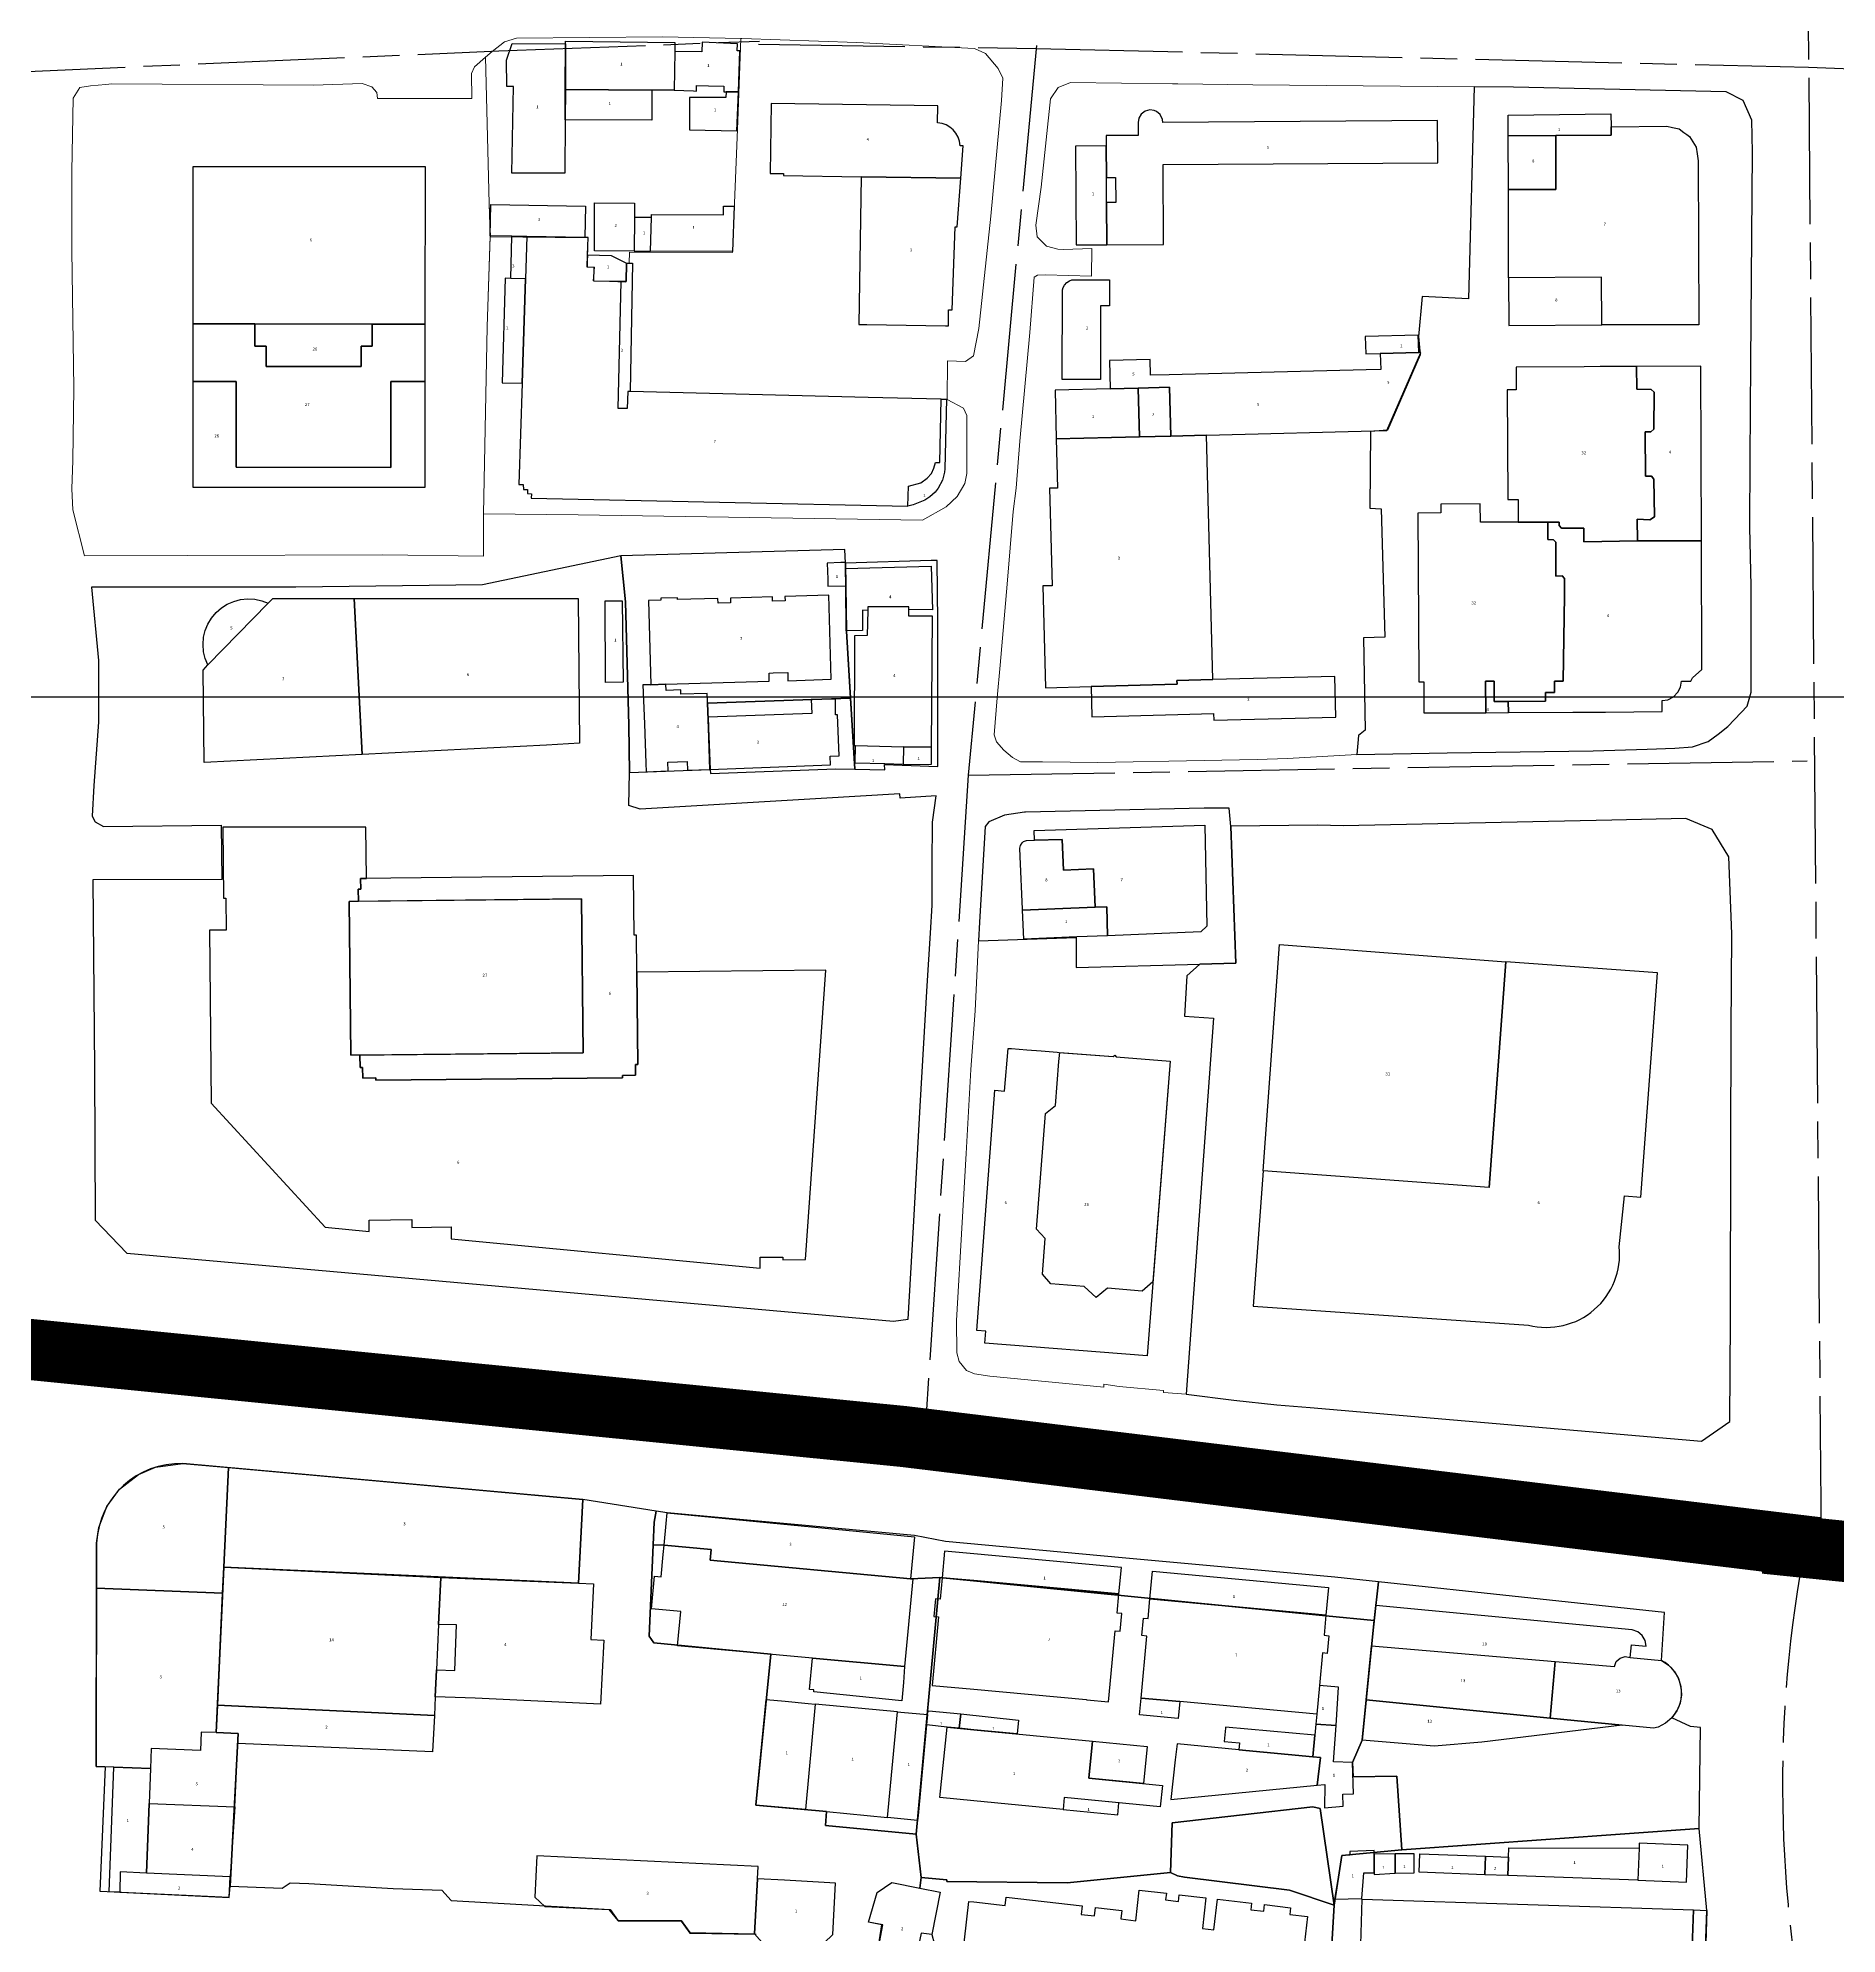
# Model space of a CAD drawing. Header units: millimetres. Extents: x 125232 to 134072, y 142885 to 152835.
# Drawn here: x 129596.7 to 129891.4, y 147568.7 to 147879.3 of the extents above; entities that cross this region are included whole.
import ezdxf
from ezdxf.enums import TextEntityAlignment as Align

# ---------------------------------------------------------------- set-up
doc = ezdxf.new("R2010")
doc.units = ezdxf.units.MM
doc.linetypes.add('ACAD_ISO08W100', pattern=[36, 24, -3, 6, -3])
doc.linetypes.add('CENTER', pattern=[50.8, 31.75, -6.35, 6.35, -6.35])
for name, color, linetype in [('buildings', 7, 'Continuous'), ('commerce', 10, 'Continuous'), ('commerce & office', 242, 'Continuous'), ('commerce and residence', 32, 'Continuous'), ('hospital', 231, 'Continuous'), ('layers', 7, 'Continuous'), ('research & university', 30, 'Continuous'), ('reserve', 253, 'Continuous'), ('residence', 2, 'Continuous'), ('residence-bad', 41, 'Continuous'), ('老城北中心线', 7, 'ACAD_ISO08W100')]:
    doc.layers.add(name, color=color, linetype=linetype)
for name, color, linetype, lineweight in [('government', 221, 'Continuous', 0), ('municipal utilities', 151, 'Continuous', 0), ('religion', 11, 'Continuous', 0), ('school', 31, 'Continuous', 0), ('super block', 6, 'CENTER', 0)]:
    doc.layers.add(name, color=color, linetype=linetype, lineweight=lineweight)
doc.styles.add('层数', font='', dxfattribs={"height": 2})
doc.styles.get('层数').set_extended_font_data('FangSong_GB2312')

msp = doc.modelspace()

# ---------------------------------------------------------------- linework, layer by layer
msp.add_lwpolyline([(130151.88, 147771.28), (129501.88, 147771.28), (129501.88, 146971.28), (130151.88, 146971.28)], close=True)
at = {"layer": 'buildings', "linetype": 'Continuous', "flags": 128}
for points in [[(129673.46, 147875.64), (129674.39, 147878.4), (129683.12, 147878.34), (129683.08, 147870.82), (129683.05, 147865.9), (129683, 147857.16), (129675.52, 147857.13), (129674.32, 147857.12), (129674.58, 147871.32), (129673.48, 147871.32)], [(129683.13, 147878.76), (129701.02, 147878.53), (129701, 147877.08), (129700.92, 147870.73), (129697.27, 147870.75), (129683.07, 147870.82), (129683.12, 147878.34)], [(129700.92, 147870.73), (129704.07, 147870.6), (129704.57, 147870.58), (129704.59, 147871.52), (129706.55, 147871.46), (129709.05, 147871.4), (129709.02, 147870.48), (129709.4, 147870.48), (129711.43, 147870.47), (129711.68, 147877.16), (129711.25, 147877.17), (129711.3, 147878.34), (129705.5, 147878.58), (129705.44, 147877.02), (129701, 147877.08)], [(129683.07, 147870.82), (129697.27, 147870.75), (129697.24, 147865.83), (129683.05, 147865.9)], [(129711.43, 147870.47), (129709.4, 147870.48), (129709.36, 147869.53), (129706.46, 147869.54), (129704.03, 147869.55), (129703.43, 147869.55), (129703.4, 147864.23), (129711.19, 147864.1)], [(129771.79, 147845.41), (129781.09, 147845.47), (129781.01, 147858.56), (129825.98, 147858.85), (129825.94, 147865.74), (129780.96, 147865.46), (129780.92, 147865.91), (129780.53, 147866.73), (129779.9, 147867.26), (129779.55, 147867.41), (129778.84, 147867.51), (129778.05, 147867.31), (129777.38, 147866.8), (129777, 147866.13), (129776.89, 147865.44), (129776.89, 147863.32), (129776.75, 147863.32), (129772.65, 147863.3), (129771.68, 147863.29), (129771.69, 147861.64), (129771.69, 147861.59), (129771.72, 147856.41), (129773.22, 147856.42), (129773.25, 147852.32), (129771.75, 147852.31), (129771.79, 147845.41)], [(129837.53, 147863.23), (129837.52, 147866.65), (129854.36, 147866.86), (129854.38, 147864.73), (129854.4, 147863.38), (129845.34, 147863.3)], [(129837.56, 147854.47), (129837.53, 147863.23), (129844.65, 147863.3), (129845.34, 147863.3), (129845.36, 147854.49), (129837.56, 147854.47)], [(129854.4, 147863.38), (129854.38, 147864.73), (129863.53, 147864.82), (129864.45, 147864.62), (129865.54, 147864.38), (129866.33, 147863.81), (129866.8, 147863.46), (129867.24, 147863.14), (129868.33, 147861.39), (129868.48, 147860.33), (129868.64, 147859.18), (129868.76, 147832.28), (129852.85, 147832.28), (129852.79, 147840.1), (129837.6, 147839.98), (129837.56, 147854.47), (129845.36, 147854.49), (129845.34, 147863.3)], [(129771.69, 147861.59), (129766.65, 147861.56), (129766.76, 147845.38), (129771.79, 147845.41), (129771.75, 147852.31), (129771.72, 147856.41)], [(129660.15, 147858.19), (129651.55, 147858.19), (129622.04, 147858.2), (129622.04, 147832.43), (129632.24, 147832.43), (129651.44, 147832.42), (129660.14, 147832.42)], [(129746.93, 147848.36), (129747.26, 147848.35), (129747.84, 147856.33), (129731.52, 147856.56), (129731.18, 147832.35), (129732.47, 147832.32), (129732.48, 147832.37), (129745.33, 147832.15), (129745.83, 147832.14), (129745.87, 147834.73), (129746.43, 147834.73)], [(129670.77, 147846.88), (129670.87, 147852.03), (129686.36, 147851.73), (129686.26, 147846.59), (129676.77, 147846.77), (129674.34, 147846.81)], [(129687.88, 147852.27), (129694.42, 147852.24), (129694.41, 147849.88), (129694.38, 147844.38), (129687.84, 147844.42)], [(129697.2, 147850.38), (129709.01, 147850.3), (129709.01, 147851.75), (129710.73, 147851.76), (129710.45, 147844.29), (129697.05, 147844.37), (129697.18, 147849.87)], [(129694.38, 147844.38), (129697.05, 147844.37), (129697.18, 147849.87), (129694.41, 147849.88)], [(129674.34, 147846.81), (129676.77, 147846.77), (129676.55, 147839.82), (129674.17, 147839.89)], [(129739.2, 147802.56), (129739.27, 147805.84), (129741.29, 147806.41), (129742.33, 147807.18), (129743.05, 147807.92), (129743.42, 147808.81), (129743.69, 147809.74), (129744.42, 147809.72), (129744.67, 147820.11), (129732.68, 147820.41), (129693.68, 147821.37), (129693.34, 147821.38), (129693.23, 147818.58), (129691.73, 147818.56), (129692.21, 147839.4), (129687.72, 147839.45), (129687.78, 147841.69), (129686.68, 147841.72), (129686.73, 147843.74), (129686.8, 147846.58), (129686.26, 147846.59), (129676.77, 147846.77), (129676.55, 147839.82), (129676, 147822.72), (129675.46, 147806.13), (129676.18, 147806.11), (129676.22, 147805.33), (129676.88, 147805.32), (129676.87, 147804.67), (129677.52, 147804.59), (129677.5, 147803.88)], [(129686.74, 147843.74), (129690.57, 147843.65), (129693.09, 147842.41), (129693.04, 147839.39), (129692.21, 147839.4), (129687.72, 147839.45), (129687.78, 147841.69), (129686.68, 147841.72)], [(129693.09, 147842.41), (129694.07, 147842.39), (129693.68, 147821.37), (129693.34, 147821.38), (129693.23, 147818.58), (129691.73, 147818.56), (129692.21, 147839.4), (129693.04, 147839.39)], [(129676.55, 147839.82), (129674.17, 147839.89), (129673.21, 147839.92), (129672.72, 147822.8), (129676, 147822.72)], [(129764.48, 147823.36), (129764.51, 147838.05), (129764.64, 147838.41), (129764.86, 147838.79), (129765.21, 147839.23), (129765.64, 147839.52), (129766.05, 147839.69), (129772.21, 147839.67), (129772.2, 147835.41), (129770.76, 147835.41), (129770.73, 147823.34)], [(129837.66, 147832.16), (129852.85, 147832.28), (129852.79, 147840.1), (129837.6, 147839.98), (129837.66, 147832.16)], [(129654.48, 147822.99), (129658.98, 147822.99), (129660.14, 147822.99), (129660.14, 147832.42), (129651.44, 147832.42), (129651.44, 147828.79), (129649.62, 147828.79), (129649.62, 147825.47), (129634.05, 147825.47), (129634.05, 147828.8), (129632.24, 147828.8), (129632.24, 147832.43), (129622.04, 147832.43), (129622.03, 147829.38), (129622.03, 147823), (129629.18, 147823), (129629.18, 147808.95), (129654.48, 147808.94)], [(129651.44, 147832.42), (129632.24, 147832.43), (129632.24, 147828.8), (129634.05, 147828.8), (129634.05, 147825.47), (129649.62, 147825.47), (129649.62, 147828.79), (129651.44, 147828.79)], [(129822.79, 147830.59), (129814.12, 147830.37), (129814.19, 147827.54), (129816.58, 147827.6), (129822.87, 147827.76)], [(129823.22, 147827.77), (129822.87, 147827.76), (129816.58, 147827.6), (129816.65, 147825), (129814.26, 147824.94), (129781.98, 147824.11), (129778.94, 147824.03), (129778.87, 147826.63), (129772.21, 147826.46), (129772.33, 147821.81), (129776.91, 147821.93), (129782.03, 147822.06), (129782.24, 147814.07), (129788.1, 147814.22), (129817.67, 147814.98)], [(129869.07, 147825.53), (129858.55, 147825.47), (129858.58, 147821.74), (129860.97, 147821.71), (129861.42, 147821.25), (129861.37, 147815.19), (129860.88, 147814.76), (129859.95, 147814.74), (129860.01, 147807.48), (129861.01, 147807.48), (129861.4, 147807.02), (129861.48, 147800.86), (129860.76, 147800.37), (129858.66, 147800.44), (129858.69, 147796.88), (129869.18, 147796.92)], [(129629.18, 147823), (129622.03, 147823), (129622.03, 147808.71), (129622.03, 147805.7), (129660.13, 147805.69), (129660.14, 147822.99), (129658.98, 147822.99), (129654.48, 147822.99), (129654.48, 147808.94), (129629.18, 147808.95)], [(129860.97, 147821.71), (129858.58, 147821.74), (129858.55, 147825.47), (129852.59, 147825.44), (129850, 147825.4), (129838.84, 147825.36), (129838.85, 147821.63), (129837.35, 147821.62), (129837.46, 147803.67), (129839.16, 147803.68), (129839.18, 147799.99), (129845.89, 147799.99), (129845.88, 147799.41), (129846.28, 147798.96), (129849.9, 147798.99), (129849.92, 147796.73), (129858.69, 147796.88), (129858.66, 147800.44), (129860.76, 147800.37), (129861.48, 147800.86), (129861.4, 147807.02), (129861.01, 147807.48), (129860.01, 147807.48), (129859.95, 147814.74), (129860.88, 147814.76), (129861.37, 147815.19), (129861.42, 147821.25)], [(129744.67, 147820.11), (129745.53, 147820.09), (129745.25, 147808.71), (129745.19, 147808.17), (129744.86, 147806.82), (129744.13, 147805.53), (129743.64, 147804.89), (129742.79, 147804.14), (129741.95, 147803.57), (129740.05, 147802.79), (129739.2, 147802.56), (129739.27, 147805.84), (129741.29, 147806.41), (129742.33, 147807.18), (129743.05, 147807.92), (129743.42, 147808.81), (129743.69, 147809.74), (129744.42, 147809.72)], [(129776.91, 147821.93), (129772.33, 147821.81), (129763.31, 147821.58), (129763.51, 147813.59), (129772.53, 147813.82), (129777.11, 147813.94)], [(129782.03, 147822.06), (129776.91, 147821.93), (129777.11, 147813.94), (129782.24, 147814.07)], [(129788.1, 147814.22), (129782.24, 147814.07), (129777.11, 147813.94), (129772.53, 147813.82), (129763.51, 147813.59), (129763.72, 147805.54), (129762.41, 147805.51), (129762.82, 147789.55), (129761.31, 147789.51), (129761.73, 147772.85), (129769.2, 147773.04), (129783.28, 147773.4), (129783.26, 147774.03), (129789.13, 147774.18)], [(129823.7, 147773.79), (129823.73, 147768.71), (129833.85, 147768.75), (129833.82, 147773.89), (129835.22, 147773.9), (129835.24, 147770.59), (129837.55, 147770.61), (129843.63, 147770.63), (129843.62, 147772.07), (129845.13, 147772.07), (129845.12, 147773.91), (129846.52, 147773.92), (129846.76, 147787.96), (129846.75, 147790.75), (129846.35, 147791.15), (129845.35, 147791.1), (129845.31, 147796.7), (129844.96, 147797.07), (129844.02, 147797.11), (129844, 147799.98), (129832.98, 147799.96), (129832.96, 147802.97), (129826.48, 147802.94), (129826.49, 147801.48), (129822.75, 147801.46), (129822.75, 147801.43), (129822.91, 147774.6), (129822.91, 147773.78), (129823.7, 147773.79)], [(129869.18, 147796.92), (129858.69, 147796.88), (129849.92, 147796.73), (129849.9, 147798.99), (129846.28, 147798.96), (129845.88, 147799.41), (129845.89, 147799.99), (129844, 147799.98), (129844.02, 147797.11), (129844.96, 147797.07), (129845.31, 147796.7), (129845.35, 147791.1), (129846.35, 147791.15), (129846.75, 147790.75), (129846.76, 147787.96), (129846.52, 147773.92), (129845.12, 147773.91), (129845.13, 147772.07), (129843.62, 147772.07), (129843.63, 147770.63), (129837.55, 147770.61), (129837.56, 147768.76), (129848.14, 147768.83), (129853.46, 147768.86), (129862.76, 147768.92), (129862.74, 147770.76), (129863.69, 147770.88), (129864.6, 147771.34), (129865.31, 147772.09), (129865.74, 147772.96), (129865.92, 147773.91), (129867.47, 147773.91), (129867.73, 147774.44), (129869.25, 147775.84)], [(129726.1, 147789.48), (129729, 147789.51), (129728.98, 147792.39), (129728.97, 147793.36), (129728.22, 147793.34), (129725.98, 147793.27), (129726.07, 147790.63)], [(129732.63, 147786.08), (129732.62, 147785.52), (129731.74, 147785.53), (129731.74, 147782.21), (129729.06, 147782.18), (129729, 147789.51), (129728.98, 147792.39), (129743.03, 147792.76), (129743.22, 147785.6), (129739.35, 147785.63), (129739.35, 147786.12)], [(129624.52, 147776.57), (129624.09, 147777.62), (129623.82, 147778.71), (129623.73, 147779.92), (129623.82, 147781.1), (129624.08, 147782.19), (129624.52, 147783.27), (129625.11, 147784.26), (129625.86, 147785.14), (129626.73, 147785.91), (129627.7, 147786.53), (129628.76, 147786.98), (129629.89, 147787.28), (129631.03, 147787.39), (129632.19, 147787.33), (129633.34, 147787.08), (129634.4, 147786.68)], [(129649.81, 147761.89), (129623.9, 147760.59), (129623.74, 147775.7), (129624.52, 147776.57), (129634.4, 147786.68), (129635.15, 147787.46), (129648.49, 147787.46), (129649.81, 147761.89)], [(129680, 147763.45), (129649.81, 147761.89), (129648.49, 147787.46), (129666.52, 147787.46), (129671.83, 147787.46), (129685.16, 147787.45), (129685.39, 147763.75)], [(129689.58, 147787.06), (129692.38, 147787.08), (129692.53, 147773.73), (129689.66, 147773.7)], [(129697.1, 147773.33), (129699.56, 147773.4), (129716.49, 147773.89), (129716.46, 147775.24), (129717.11, 147775.26), (129719.51, 147775.33), (129719.55, 147773.99), (129726.64, 147774.23), (129726.25, 147788), (129719.06, 147787.79), (129719.08, 147787.06), (129717.04, 147787), (129717.01, 147787.73), (129710.13, 147787.54), (129710.15, 147786.74), (129708.1, 147786.68), (129708.08, 147787.48), (129701.46, 147787.29), (129701.45, 147787.59), (129698.73, 147787.52), (129698.74, 147787.21), (129696.7, 147787.15), (129697.1, 147773.33)], [(129730.37, 147763.36), (129730.6, 147763.35), (129738.47, 147763.18), (129743.07, 147763.08), (129743.21, 147784.54), (129739.35, 147784.55), (129739.35, 147785.63), (129739.35, 147786.12), (129732.63, 147786.08), (129732.62, 147785.52), (129732.54, 147781.42), (129730.44, 147781.36), (129730.37, 147763.36)], [(129695.8, 147773.3), (129696.03, 147766.9), (129696.25, 147760.5), (129696.3, 147759.08), (129699.94, 147759.21), (129699.89, 147760.63), (129703.04, 147760.74), (129703.09, 147759.32), (129706.75, 147759.45), (129706.45, 147768), (129706.31, 147771.91), (129702.01, 147771.76), (129701.98, 147772.49), (129699.59, 147772.4), (129699.56, 147773.4), (129697.1, 147773.33)], [(129809.11, 147774.69), (129789.13, 147774.18), (129783.26, 147774.03), (129783.28, 147773.4), (129769.2, 147773.04), (129769.33, 147768.1), (129783.4, 147768.47), (129789.27, 147768.62), (129789.3, 147767.52), (129809.29, 147768.03)], [(129835.22, 147773.9), (129833.82, 147773.89), (129833.85, 147768.75), (129837.56, 147768.76), (129837.55, 147770.61), (129835.24, 147770.59)], [(129726.54, 147760.19), (129726.48, 147761.63), (129727.93, 147761.68), (129727.68, 147768.41), (129727.36, 147768.4), (129727.32, 147770.98), (129723.37, 147770.93), (129723.47, 147768.6), (129706.45, 147768), (129706.75, 147759.45)], [(129730.6, 147763.35), (129738.47, 147763.18), (129738.41, 147760.29), (129735.41, 147760.36), (129730.54, 147760.46)], [(129738.47, 147763.18), (129738.41, 147760.29), (129743.06, 147760.34), (129743.07, 147763.08)], [(129725.74, 147726.56), (129694.8, 147726.25), (129694.96, 147711.12), (129694.56, 147711.12), (129694.58, 147709.37), (129692.43, 147709.34), (129692.43, 147708.94), (129652.04, 147708.53), (129652.03, 147708.93), (129649.88, 147708.9), (129649.86, 147710.65), (129649.46, 147710.65), (129649.44, 147712.65), (129647.94, 147712.63), (129647.68, 147737.83), (129649.18, 147737.85), (129649.16, 147739.85), (129649.56, 147739.85), (129649.54, 147741.6), (129650.49, 147741.61), (129650.41, 147750), (129626.96, 147750), (129627.08, 147738.37), (129627.45, 147738.37), (129627.53, 147733.12), (129624.78, 147733.1), (129625.07, 147704.8), (129643.75, 147684.45), (129650.94, 147683.77), (129650.92, 147685.64), (129657.92, 147685.71), (129657.93, 147684.44), (129664.38, 147684.5), (129664.4, 147682.53), (129715.01, 147677.75), (129714.99, 147679.53), (129718.69, 147679.56), (129718.69, 147679.11), (129722.44, 147679.15)], [(129757.96, 147736.38), (129757.95, 147736.58), (129757.59, 147745.18), (129757.53, 147746.55), (129757.64, 147746.99), (129757.92, 147747.42), (129758.15, 147747.67), (129758.6, 147747.8), (129759.93, 147747.85), (129764.49, 147748), (129764.71, 147742.96), (129769.58, 147743.16), (129769.85, 147736.88), (129757.96, 147736.38)], [(129771.89, 147732.22), (129771.77, 147736.96), (129769.85, 147736.88), (129769.58, 147743.16), (129764.71, 147742.96), (129764.49, 147748), (129759.93, 147747.85), (129759.86, 147749.45), (129787.86, 147750.33), (129788.18, 147733.79), (129787.19, 147732.86), (129771.89, 147732.22)], [(129649.46, 147710.65), (129649.86, 147710.65), (129649.88, 147708.9), (129652.03, 147708.93), (129652.04, 147708.53), (129692.43, 147708.94), (129692.43, 147709.34), (129694.58, 147709.37), (129694.56, 147711.12), (129694.96, 147711.12), (129694.8, 147726.25), (129694.74, 147732.32), (129694.34, 147732.32), (129694.24, 147742.06), (129649.54, 147741.6), (129649.56, 147739.85), (129649.16, 147739.85), (129649.18, 147737.85), (129685.73, 147738.23), (129685.99, 147713.03), (129649.44, 147712.65)], [(129647.68, 147737.83), (129647.94, 147712.63), (129685.99, 147713.03), (129685.73, 147738.23)], [(129771.89, 147732.22), (129766.89, 147732.01), (129758.16, 147731.64), (129757.96, 147736.38), (129769.85, 147736.88), (129771.77, 147736.96)], [(129837.15, 147727.95), (129834.4, 147690.95), (129797.41, 147693.69), (129800.06, 147730.8)], [(129778.37, 147663.38), (129751.8, 147665.45), (129751.95, 147667.44), (129750.51, 147667.55), (129753.44, 147706.9), (129755.03, 147706.76), (129755.64, 147713.76), (129756.18, 147713.72), (129758.67, 147713.52), (129761.04, 147713.34), (129763.63, 147713.13), (129763.93, 147713.11), (129766.17, 147712.94), (129772.8, 147712.42), (129773.07, 147712.64), (129773.3, 147712.38), (129782.14, 147711.69)], [(129779.32, 147675.52), (129777.59, 147674.01), (129771.89, 147674.46), (129770.02, 147672.92), (129768.08, 147674.76), (129762.61, 147675.18), (129761.23, 147676.79), (129761.68, 147682.6), (129760.24, 147684.15), (129761.75, 147703.07), (129763.38, 147704.4), (129763.94, 147711.63), (129764.06, 147713.1), (129772.8, 147712.42), (129773.07, 147712.64), (129773.3, 147712.38), (129782.14, 147711.69), (129779.32, 147675.52)], [(129626.94, 147624.49), (129606.28, 147625.35), (129606.29, 147632.71), (129606.66, 147635.29), (129607.99, 147638.71), (129610.06, 147641.52), (129613.13, 147643.93), (129615.93, 147645.14), (129620.43, 147645.73), (129627.88, 147645.11), (129627.14, 147628.75)], [(129685.92, 147639.86), (129685.8, 147637.35), (129685.6, 147633.53), (129685.22, 147626.15), (129662.68, 147627.07), (129627.14, 147628.75), (129627.88, 147645.11)], [(129740.25, 147633.76), (129739.61, 147626.88), (129706.82, 147629.9), (129706.98, 147631.64), (129699.27, 147632.35), (129699.62, 147635.93), (129699.78, 147637.66)], [(129699.27, 147632.35), (129706.98, 147631.64), (129706.82, 147629.9), (129739.61, 147626.88), (129739.98, 147626.85), (129738.66, 147612.48), (129723.54, 147613.87), (129701.46, 147615.89), (129701.98, 147621.48), (129697.21, 147621.92), (129697.71, 147627.29), (129698.8, 147627.19), (129699.13, 147630.85)], [(129744.81, 147627.04), (129750, 147626.57), (129773.76, 147624.38), (129774.16, 147628.71), (129750, 147630.93), (129745.21, 147631.37), (129744.81, 147627.04)], [(129627.14, 147628.75), (129662.68, 147627.07), (129662.32, 147619.36), (129661.97, 147611.95), (129661.76, 147607.53), (129661.62, 147604.48), (129626.08, 147606.16), (129626.94, 147624.49), (129627.14, 147628.75)], [(129662.68, 147627.07), (129685.22, 147626.15), (129687.69, 147626.04), (129687.24, 147616.94), (129689.36, 147616.83), (129688.84, 147606.32), (129668.33, 147607.33), (129661.76, 147607.53), (129661.97, 147611.95), (129664.96, 147611.85), (129665.24, 147619.3), (129662.32, 147619.36)], [(129743.19, 147609.38), (129750, 147608.76), (129768.4, 147607.07), (129768.48, 147607.06), (129772.08, 147606.73), (129773.15, 147618.36), (129773.95, 147618.28), (129774.22, 147621.17), (129773.47, 147621.24), (129773.76, 147624.38), (129750, 147626.57), (129744.81, 147627.04), (129744.48, 147623.52), (129743.69, 147623.59), (129743.42, 147620.71), (129744.22, 147620.63), (129743.19, 147609.38)], [(129778.85, 147623.57), (129779.26, 147628.1), (129808.09, 147625.44), (129807.67, 147620.91)], [(129626.08, 147606.16), (129625.9, 147601.66), (129623.41, 147601.76), (129623.29, 147598.74), (129615.25, 147599.06), (129615.12, 147595.78), (129609.14, 147596.02), (129606.23, 147596.13), (129606.28, 147625.35), (129626.94, 147624.49)], [(129807.1, 147614.72), (129806.61, 147609.4), (129806.18, 147604.68), (129783.75, 147606.75), (129777.4, 147607.33), (129778.33, 147617.48), (129777.54, 147617.55), (129777.8, 147620.44), (129778.55, 147620.37), (129778.85, 147623.57), (129807.67, 147620.91), (129807.37, 147617.61), (129808.16, 147617.53), (129807.9, 147614.65), (129807.1, 147614.72)], [(129815.83, 147622.5), (129815.16, 147615.86), (129845.2, 147613.33), (129854.92, 147612.51), (129855.23, 147613.3), (129855.86, 147613.87), (129856.68, 147614.11), (129857.51, 147613.97), (129857.71, 147616.04), (129860.12, 147615.81), (129859.95, 147616.74), (129859.47, 147617.56), (129858.75, 147618.17), (129857.86, 147618.5), (129815.83, 147622.5)], [(129814.28, 147607.03), (129815.16, 147615.86), (129845.2, 147613.33), (129844.42, 147604.04)], [(129723.54, 147613.87), (129738.66, 147612.48), (129738.46, 147609.89), (129738.22, 147606.86), (129723.77, 147608.36), (129723.8, 147608.66), (129723.05, 147608.73)], [(129861.34, 147602.37), (129856.21, 147602.87), (129844.42, 147604.04), (129845.2, 147613.33), (129854.92, 147612.51), (129855.23, 147613.3), (129855.86, 147613.87), (129856.68, 147614.11), (129857.51, 147613.97), (129862.62, 147613.49), (129863.77, 147612.73), (129864.72, 147611.74), (129865.42, 147610.55), (129865.83, 147609.23), (129865.92, 147607.86), (129865.7, 147606.5), (129865.17, 147605.23), (129864.36, 147604.11), (129863.32, 147603.21), (129862.1, 147602.57), (129861.34, 147602.37)], [(129806.03, 147603.06), (129809.33, 147602.83), (129809.76, 147609.11), (129806.61, 147609.4), (129806.18, 147604.68)], [(129661.34, 147598.49), (129629.41, 147599.9), (129629.48, 147601.52), (129625.9, 147601.66), (129626.08, 147606.16), (129661.62, 147604.48)], [(129715.98, 147607.09), (129719.11, 147606.8), (129722.83, 147606.45), (129724.02, 147606.34), (129722.4, 147589.08), (129714.29, 147589.77)], [(129724.02, 147606.34), (129722.4, 147589.08), (129725.39, 147588.79), (129725.88, 147588.74), (129735.88, 147587.77), (129737.51, 147605.07)], [(129737.51, 147605.07), (129738.05, 147605.02), (129742.4, 147604.62), (129742.24, 147602.94), (129740.86, 147588.1), (129740.78, 147587.29), (129735.88, 147587.77)], [(129742.44, 147605), (129742.64, 147605.21), (129747.86, 147604.72), (129747.62, 147602.38), (129745.65, 147602.58), (129742.24, 147602.94), (129742.4, 147604.62)], [(129783.75, 147606.75), (129783.49, 147604), (129777.15, 147604.58), (129777.4, 147607.33)], [(129856.21, 147602.87), (129833.2, 147600.12), (129825.41, 147599.43), (129813.61, 147600.4), (129814.28, 147607.03), (129844.42, 147604.04)], [(129750, 147590.51), (129744.45, 147591.02), (129745.65, 147602.58), (129750, 147602.12), (129769.43, 147600.24), (129768.84, 147594.18), (129780.88, 147593.01), (129780.54, 147589.48), (129764.82, 147591.01), (129764.64, 147589.09), (129750, 147590.51)], [(129750, 147602.12), (129747.62, 147602.38), (129747.86, 147604.72), (129757.29, 147603.72), (129757.07, 147601.44), (129750, 147602.12)], [(129805.85, 147601.24), (129791.23, 147602.58), (129791.21, 147602.39), (129791.01, 147600.23), (129793.49, 147599.99), (129793.38, 147598.86), (129805.51, 147597.69)], [(129807.49, 147593.18), (129807.42, 147589.32), (129810.51, 147589.64), (129810.47, 147591.6), (129812.2, 147591.63), (129812.03, 147596.76), (129808.92, 147596.89), (129809.33, 147602.83), (129806.03, 147603.06), (129805.85, 147601.24), (129805.51, 147597.69), (129806.78, 147597.57), (129806.22, 147593.06)], [(129615.25, 147599.06), (129615.12, 147595.78), (129614.89, 147590.05), (129628.95, 147589.5), (129629.41, 147599.9), (129629.48, 147601.52), (129625.9, 147601.66), (129623.41, 147601.76), (129623.29, 147598.74)], [(129769.43, 147600.24), (129778.38, 147599.37), (129777.8, 147593.31), (129768.84, 147594.18)], [(129782.28, 147590.69), (129806.22, 147593.06), (129806.78, 147597.57), (129805.51, 147597.69), (129793.38, 147598.86), (129783.29, 147599.83), (129783, 147597.22)], [(129609.14, 147596.02), (129615.12, 147595.78), (129614.89, 147590.05), (129614.44, 147578.63), (129610.17, 147578.83), (129610.09, 147575.51), (129608.33, 147575.6)], [(129614.89, 147590.05), (129628.95, 147589.5), (129628.18, 147578.01), (129614.44, 147578.63)], [(129764.64, 147589.09), (129773.59, 147588.22), (129773.77, 147590.14), (129764.82, 147591.01)], [(129858.77, 147577.47), (129866.73, 147577.18), (129866.96, 147583.25), (129858.99, 147583.54), (129858.96, 147582.74)], [(129678.43, 147581.48), (129678.08, 147574.73), (129679.72, 147573.2), (129690.23, 147572.7), (129691.68, 147570.86), (129702.05, 147570.88), (129703.45, 147568.91), (129714.06, 147568.72), (129714.53, 147577.71), (129714.64, 147579.75), (129678.43, 147581.48)], [(129809.1, 147574.37), (129813.55, 147574.48), (129813.88, 147578.68), (129815.59, 147578.71), (129815.6, 147581.74), (129815.6, 147582.35), (129811.59, 147582.17), (129811.57, 147581.57), (129810.26, 147581.53), (129809.1, 147574.37)], [(129819, 147581.79), (129815.6, 147581.74), (129815.59, 147578.71), (129815.59, 147578.41), (129819.01, 147578.66)], [(129819, 147581.79), (129819.01, 147578.66), (129822.13, 147578.67), (129822.12, 147581.79)], [(129833.71, 147578.39), (129822.94, 147578.79), (129823.05, 147581.79), (129833.83, 147581.4)], [(129837.46, 147578.25), (129833.71, 147578.39), (129833.83, 147581.4), (129837.57, 147581.25)], [(129858.96, 147582.74), (129858.77, 147577.47), (129837.46, 147578.25), (129837.57, 147581.25), (129837.62, 147582.8), (129858.96, 147582.74)], [(129610.17, 147578.83), (129610.09, 147575.51), (129628.02, 147574.64), (129628.18, 147578.01), (129614.44, 147578.63)], [(129727.34, 147577.02), (129718.99, 147577.47), (129714.53, 147577.71), (129714.06, 147568.72), (129715.73, 147566.86), (129724.91, 147566.65), (129725.47, 147567.24), (129726.89, 147568.61)], [(129736.56, 147577.11), (129741.14, 147576.2), (129744.49, 147575.54), (129743.12, 147568.59), (129741.38, 147568.82), (129740.16, 147563.08), (129734.01, 147564.39), (129735.08, 147570.18), (129732.73, 147570.61), (129734.15, 147575.45)], [(129813.62, 147574.37), (129867.87, 147572.61), (129867.57, 147563.45), (129865.72, 147563.51), (129865.63, 147560.68), (129866.18, 147560.66), (129865.97, 147554.11), (129851.02, 147554.59), (129851.33, 147563.95), (129847.02, 147564.09), (129846.75, 147555.86), (129836.55, 147556.36), (129836.48, 147555.03), (129833.76, 147555.15), (129834.06, 147564.51), (129829.6, 147564.65), (129829.3, 147555.3), (129814.35, 147555.78), (129814.56, 147562.25), (129815.1, 147562.23), (129815.2, 147565.05), (129813.31, 147565.12)], [(129867.87, 147572.61), (129870.09, 147572.54), (129869.72, 147561.9), (129867.52, 147561.99), (129867.57, 147563.45), (129867.87, 147572.61)]]:
    msp.add_lwpolyline(points, close=True, dxfattribs=at)
for points in [[(129744.07, 147865.4), (129744.11, 147868.15), (129716.8, 147868.53), (129716.64, 147857.11), (129718.84, 147857.08), (129718.83, 147856.73), (129731.52, 147856.56), (129747.84, 147856.33), (129748.23, 147861.59), (129747.74, 147861.63, 0.382044)], [(129837.15, 147727.95), (129834.4, 147690.95), (129797.41, 147693.69), (129795.77, 147671.55), (129840.86, 147668.42, 0.521695), (129855.73, 147681.25), (129856.57, 147689.61), (129859.26, 147689.41), (129861.98, 147726.11), (129837.15, 147727.95), (129834.4, 147690.95)]]:
    msp.add_lwpolyline(points, format="xyb", close=True, dxfattribs=at)
msp.add_lwpolyline([(129747.7, 147560.95), (129749.2, 147574.01), (129750, 147573.92), (129755.13, 147573.32), (129755.29, 147574.71), (129767.72, 147573.27), (129767.56, 147571.88), (129769.74, 147571.63), (129769.9, 147573.02), (129774.23, 147572.51), (129774.07, 147571.13), (129776.52, 147570.84), (129777.1, 147575.85), (129781.53, 147575.34), (129781.4, 147574.25), (129783.52, 147574), (129783.65, 147575.09), (129788.02, 147574.59), (129787.44, 147569.58), (129789.32, 147569.36), (129789.89, 147574.37), (129795.5, 147573.72), (129795.38, 147572.63), (129797.48, 147572.39), (129797.6, 147573.48), (129801.87, 147572.98), (129801.75, 147571.89), (129804.67, 147571.55), (129802.71, 147554.52)], dxfattribs=at)
at = {"layer": 'commerce'}
msp.add_lwpolyline([(129685.92, 147639.86), (129620.43, 147645.73, 0.411725), (129606.29, 147632.71), (129606.23, 147596.13), (129607.69, 147596.07), (129606.84, 147575.68), (129628.03, 147574.72), (129628.18, 147576.51), (129629.48, 147601.52), (129625.9, 147601.66), (129627.14, 147628.75), (129685.22, 147626.15)], format="xyb", close=True, dxfattribs=at)
msp.add_lwpolyline([(129733.88, 147563.53), (129734.93, 147570.18), (129732.73, 147570.61), (129734.15, 147575.45), (129736.56, 147577.11), (129741.14, 147576.2), (129741.36, 147577.95), (129740.56, 147585.01), (129725.67, 147586.46), (129725.88, 147588.74), (129714.29, 147589.77), (129716.73, 147614.53), (129697.59, 147616.39), (129696.81, 147617.48), (129697.48, 147632.43), (129697.65, 147636.12), (129697.96, 147637.95), (129685.92, 147639.86), (129685.22, 147626.15), (129627.14, 147628.75), (129625.9, 147601.66), (129629.48, 147601.52), (129628.18, 147576.51), (129636.7, 147576.19), (129638, 147577.08), (129641.08, 147576.92), (129654.88, 147576.11), (129662.83, 147575.86), (129664.37, 147574.16), (129690.42, 147572.7), (129691.72, 147570.83), (129702.07, 147570.75), (129703.45, 147568.8), (129714.32, 147568.64)], dxfattribs=at)
for points in [[(129745.35, 147632.99), (129740.26, 147633.94), (129699.78, 147637.66), (129697.96, 147637.95), (129697.65, 147636.12), (129697.48, 147632.43), (129699.27, 147632.35), (129706.98, 147631.64), (129706.82, 147629.9), (129739.61, 147626.88), (129744.43, 147627.08), (129807.66, 147620.78), (129815.58, 147620.05), (129816.26, 147626.34), (129809.15, 147627.11), (129774.3, 147630.32)], [(129744.43, 147627.08), (129739.61, 147626.88), (129706.82, 147629.9), (129706.98, 147631.64), (129699.27, 147632.35), (129697.48, 147632.43), (129696.81, 147617.48), (129697.59, 147616.39), (129716.73, 147614.53), (129714.29, 147589.77), (129725.88, 147588.74), (129725.67, 147586.46), (129740.56, 147585.01)]]:
    msp.add_lwpolyline(points, close=True, dxfattribs=at)
at = {"layer": 'commerce & office'}
for points in [[(129693.57, 147758.95), (129693.49, 147766.71), (129692.93, 147786.93), (129692.18, 147794.43), (129692.18, 147794.43), (129669.51, 147789.72), (129638.92, 147789.31), (129628.75, 147789.31), (129605.43, 147789.32), (129606.6, 147777.32), (129606.6, 147767.18), (129605.83, 147756.82), (129605.57, 147751.78), (129606.08, 147750.88), (129607.44, 147750.11), (129626.68, 147750.3), (129626.83, 147741.45), (129605.65, 147741.35), (129605.93, 147710.4), (129606.07, 147685.63), (129611.22, 147680.2), (129736.86, 147669.08), (129739.25, 147669.41), (129740.09, 147684.47), (129741.2, 147704.29), (129742.37, 147724.02), (129742.91, 147732.65), (129743.15, 147737.21), (129743.15, 147743.84), (129743.24, 147750.79), (129743.84, 147755.11), (129737.93, 147754.73), (129737.86, 147755.44), (129724.96, 147754.68), (129695.32, 147752.92), (129693.47, 147753.56)], [(129873.98, 147698.24), (129874.06, 147716.65), (129874.17, 147732.53), (129873.67, 147745.12), (129870.95, 147749.63), (129866.63, 147751.44), (129854.53, 147751.15), (129810.5, 147750.22), (129806.35, 147750.3), (129792.08, 147750.15), (129792.08, 147750.11), (129792.92, 147727.73), (129787.01, 147727.56), (129784.9, 147725.63), (129784.51, 147719.04), (129789.27, 147718.71), (129785.76, 147670.58), (129784.77, 147657.1), (129792.58, 147656.11), (129799.64, 147655.38), (129805.11, 147654.91), (129869.2, 147649.39), (129873.83, 147652.62), (129873.97, 147669.35)]]:
    msp.add_lwpolyline(points, close=True, dxfattribs=at)
at = {"layer": 'commerce and residence'}
msp.add_lwpolyline([(129877.3, 147826.14), (129877.57, 147860.56), (129877.43, 147865.81), (129876.02, 147869.07), (129873.25, 147870.48), (129838.4, 147871.24), (129831.93, 147871.3), (129831.02, 147836.56), (129823.42, 147836.91), (129822.82, 147830.37), (129823.1, 147827.38), (129817.76, 147815.03), (129814.96, 147814.8), (129814.87, 147802.26), (129816.74, 147802.17), (129817.3, 147781.12), (129813.84, 147781.03), (129814.12, 147765.88), (129813, 147765.04), (129812.74, 147761.91), (129827.56, 147762.17), (129851.47, 147762.52), (129860.27, 147762.76), (129864.83, 147762.92), (129867.74, 147763.17), (129870.27, 147764.05), (129871.95, 147765.22), (129873.53, 147766.49), (129875.71, 147768.8), (129876.7, 147769.81), (129877.33, 147772.12), (129877.33, 147789.5), (129877.11, 147799.17), (129877.17, 147810.4)], close=True, dxfattribs=at)
msp.add_lwpolyline([(129864.36, 147604.11, 0.499023), (129862.62, 147613.48), (129863.12, 147621.32), (129816.26, 147626.34), (129815.58, 147620.05), (129813.61, 147600.4), (129812.03, 147596.76), (129812.11, 147594.41), (129819.3, 147594.55), (129820.09, 147582.45), (129868.81, 147585.97), (129869.06, 147602.52), (129867.4, 147602.65)], format="xyb", close=True, dxfattribs=at)
at = {"layer": 'government'}
for points in [[(129745.7, 147826.38), (129748.62, 147826.29), (129749.92, 147827.21), (129750.79, 147831.67), (129752.8, 147850.1), (129754.51, 147869.02), (129754.76, 147872.71), (129753.97, 147874.26), (129751.92, 147876.72), (129750.09, 147877.55), (129730.85, 147878.55), (129712, 147879.22), (129711.8, 147879.22), (129711.34, 147865.7), (129710.44, 147844.14), (129693.61, 147844.22), (129693.55, 147842.41), (129693.07, 147842.41), (129693.01, 147839.28), (129687.63, 147839.48), (129687.83, 147841.74), (129686.72, 147841.81), (129686.79, 147846.54), (129670.79, 147846.72), (129670.27, 147831.97), (129669.68, 147801.31), (129685.16, 147801.15), (129723.84, 147800.56), (129741.57, 147800.27), (129745.45, 147802.48), (129747.24, 147804.19), (129748.54, 147806.32), (129748.87, 147807.95), (129748.83, 147817.46), (129748.29, 147818.66), (129745.62, 147820.08)], [(129670.79, 147846.86), (129670.6, 147852.18), (129670.02, 147876.12), (129668.19, 147874.58), (129667.7, 147873.45), (129667.77, 147869.36), (129652.32, 147869.36), (129652.18, 147870.35), (129651.4, 147871.26), (129649.78, 147871.83), (129641.81, 147871.55), (129608.77, 147871.76), (129607.83, 147871.66), (129605.31, 147871.47), (129603.57, 147871.15), (129602.47, 147869.4), (129602.21, 147857.39), (129602.21, 147844.48), (129602.54, 147821.92), (129602.4, 147810.08), (129602.21, 147805.43), (129602.4, 147802.01), (129604.31, 147794.45), (129621.17, 147794.49), (129653.13, 147794.59), (129669.66, 147794.39), (129669.68, 147801.31), (129670.27, 147831.97)], [(129789.27, 147718.71), (129784.51, 147719.04), (129784.9, 147725.63), (129787.01, 147727.56), (129766.78, 147726.99), (129766.78, 147731.93), (129750.77, 147731.39), (129750.21, 147719.92), (129749.52, 147710.32), (129748.74, 147696.56), (129748.09, 147685.23), (129747.16, 147669.2), (129747.2, 147663.88), (129747.59, 147662.45), (129748.79, 147661.01), (129750.1, 147660.43), (129752.64, 147660.08), (129771.27, 147658.27), (129771.27, 147658.73), (129773.82, 147658.35), (129781.09, 147657.69), (129781.09, 147657.38), (129784.77, 147657.11), (129785.76, 147670.58)]]:
    msp.add_lwpolyline(points, close=True, dxfattribs=at)
at = {"layer": 'hospital'}
msp.add_lwpolyline([(129744.08, 147783.59), (129743.99, 147793.69), (129743.02, 147793.69), (129728.98, 147793.27), (129729.13, 147782.12), (129729.77, 147771.17), (129730.5, 147759.49), (129735.43, 147759.41), (129735.34, 147760.28), (129744.08, 147759.96)], close=True, dxfattribs=at)
at = {"layer": 'municipal utilities'}
msp.add_lwpolyline([(129744.49, 147575.54), (129741.14, 147576.2), (129736.56, 147577.11), (129734.15, 147575.45), (129732.73, 147570.61), (129734.93, 147570.18), (129733.88, 147563.53), (129742.42, 147561.46), (129743.5, 147567.16), (129743.12, 147568.59)], close=True, dxfattribs=at)
at = {"layer": 'religion'}
msp.add_lwpolyline([(129711.34, 147865.7), (129711.8, 147879.22), (129698.97, 147879.47), (129675.08, 147879.26), (129673.12, 147878.68), (129671.11, 147877.05), (129670.02, 147876.12), (129670.6, 147852.18), (129670.8, 147846.72), (129686.79, 147846.54), (129686.72, 147841.81), (129687.83, 147841.74), (129687.63, 147839.48), (129693.01, 147839.28), (129693.07, 147842.41), (129693.55, 147842.41), (129693.61, 147844.22), (129710.44, 147844.14)], close=True, dxfattribs=at)
at = {"layer": 'research & university'}
msp.add_lwpolyline([(129792.08, 147750.12), (129791.83, 147753.12), (129787.75, 147753.12), (129758.45, 147752.46), (129758.31, 147752.45), (129755.02, 147751.99), (129752.47, 147750.86), (129751.87, 147750.08), (129750.92, 147734.41), (129750.77, 147731.39), (129766.78, 147731.93), (129766.78, 147726.99), (129787.01, 147727.56), (129792.92, 147727.73)], close=True, dxfattribs=at)
at = {"layer": 'reserve'}
msp.add_lwpolyline([(129729.77, 147771.14), (129706.37, 147770.32), (129706.82, 147759.45), (129706.87, 147758.81), (129727.4, 147759.54), (129730.5, 147759.49)], close=True, dxfattribs=at)
at = {"layer": 'residence'}
msp.add_lwpolyline([(129809.04, 147573.41), (129801.72, 147575.87), (129784.53, 147577.96), (129783.36, 147578.22), (129782.19, 147578.73), (129765.27, 147577.07), (129745.58, 147577.27), (129745.58, 147577.52), (129741.36, 147577.95), (129741.14, 147576.2), (129744.49, 147575.54), (129743.12, 147568.59), (129743.5, 147567.16), (129742.69, 147562.86), (129784.45, 147558.17), (129802.89, 147556.04), (129809.71, 147555.66), (129809.91, 147560.28), (129808.26, 147560.38)], close=True, dxfattribs=at)
at = {"layer": 'residence-bad'}
for points in [[(129728.98, 147793.27), (129728.84, 147795.48), (129692.18, 147794.43), (129692.93, 147786.93), (129693.49, 147766.71), (129693.57, 147758.95), (129706.82, 147759.45), (129706.37, 147770.32), (129729.77, 147771.14), (129729.13, 147782.12)], [(129815.58, 147620.05), (129807.66, 147620.78), (129744.43, 147627.08), (129740.56, 147585.01), (129741.36, 147577.95), (129745.58, 147577.52), (129745.58, 147577.27), (129765.27, 147577.07), (129782.19, 147578.73), (129782.5, 147586.9), (129805.54, 147589.51), (129806.71, 147589.25), (129809.04, 147573.41), (129810.26, 147581.53), (129820.09, 147582.45), (129819.3, 147594.55), (129812.11, 147594.41), (129812.03, 147596.76), (129813.61, 147600.4)], [(129806.71, 147589.25), (129805.54, 147589.51), (129782.5, 147586.9), (129782.19, 147578.73), (129783.36, 147578.22), (129784.53, 147577.96), (129801.72, 147575.87), (129809.04, 147573.41)], [(129868.81, 147585.97), (129820.09, 147582.45), (129810.26, 147581.53), (129809.04, 147573.41), (129808.26, 147560.38), (129809.91, 147560.28), (129809.71, 147555.66), (129809.6, 147552.93), (129814.23, 147552.83), (129814.14, 147551.15), (129846.5, 147550.25), (129865.92, 147550.98), (129869.34, 147551.29), (129873.77, 147552.47), (129873.42, 147555.38), (129871.38, 147555.43), (129870.71, 147561.86), (129869.68, 147561.9), (129870.09, 147572.54)]]:
    msp.add_lwpolyline(points, close=True, dxfattribs=at)
at = {"layer": 'school'}
msp.add_lwpolyline([(129831.93, 147871.3), (129813.77, 147871.46), (129795.69, 147871.62), (129783.39, 147871.79), (129782.52, 147871.79), (129765.81, 147872), (129763.79, 147871.16), (129762.53, 147869.3), (129761.01, 147854.87), (129760.13, 147848.61), (129760.37, 147846.69), (129761.92, 147845.16), (129763.73, 147844.7), (129764.68, 147844.63), (129769.32, 147844.78), (129769.25, 147840.28), (129761.71, 147840.5), (129760.44, 147840.43), (129759.87, 147840.11), (129759.16, 147831.02), (129757.55, 147813.22), (129756.92, 147805.51), (129756.45, 147801.69), (129755.44, 147789.81), (129754.32, 147776.52), (129753.8, 147771.2), (129753.34, 147765.11), (129753.71, 147763.96), (129754.89, 147762.63), (129756.33, 147761.43), (129757.66, 147760.71), (129761.25, 147760.68), (129770.32, 147760.59), (129787.73, 147760.91), (129796.43, 147761.08), (129801.4, 147761.25), (129812.74, 147761.91), (129813, 147765.04), (129814.12, 147765.88), (129813.84, 147781.03), (129817.3, 147781.12), (129816.74, 147802.17), (129814.87, 147802.26), (129814.96, 147814.8), (129817.76, 147815.03), (129823.1, 147827.38), (129822.82, 147830.37), (129823.42, 147836.91), (129831.02, 147836.56)], close=True, dxfattribs=at)
at = {"layer": 'super block'}
msp.add_lwpolyline([(130222.08, 148214.65), (130224.7, 148308.09), (130228.2, 148518.15), (130214.84, 148519.08), (130156.44, 148528.49), (129866.42, 148551.33), (129849.42, 148552.66), (129682.4, 148573.83), (129586.68, 148581.86), (129586.82, 147665.29), (129738.52, 147650.17), (129883.91, 147632.5), (129883.92, 147632.24), (129897.76, 147630.82), (130011.36, 147612.58), (130100.28, 147595.6), (130163.02, 147871.38), (130199.33, 148034.37), (130204.71, 148066.09)], close=True, dxfattribs=at)
at = {"layer": 'super block', "const_width": 10}
msp.add_lwpolyline([(130062.04, 147357.74), (130088.57, 147523.11), (130100.28, 147595.6), (130011.36, 147612.58), (129897.76, 147630.82), (129883.92, 147632.24), (129883.91, 147632.5), (129738.52, 147650.17), (129586.82, 147665.29), (129586.89, 147164.78), (129749.5, 147122.37), (130005.05, 147042.65), (130010.47, 147075.31), (130034.07, 147190.29), (130036.07, 147208.33)], close=True, dxfattribs=at)
at = {"layer": '老城北中心线', "linetype": 'ACAD_ISO08W100', "lineweight": 25}
for p, q in [((129884.92, 148088.75), (129888.79, 147633.21)), ((129672.2, 147877.17), (129714.91, 147878.78)), ((129586.98, 147873.47), (129672.2, 147877.17)), ((129714.72, 147878.27), (129760.19, 147877.58)), ((129760.19, 147877.58), (129886.74, 147874.48)), ((129886.74, 147874.48), (130022.17, 147869.61)), ((129749.09, 147758.51), (129886.51, 147760.87)), ((129888.79, 147633.21), (129586.93, 147661.37)), ((129886.25, 147632.82), (129986.08, 147618.03))]:
    msp.add_line(p, q, dxfattribs=at)
at = {"layer": '老城北中心线', "linetype": 'ACAD_ISO08W100', "lineweight": 25, "flags": 128}
msp.add_lwpolyline([(129802.57, 148031.71), (129766.61, 147997.01, 0.202968), (129760.49, 147982.67), (129760.24, 147878.08)], format="xyb", dxfattribs=at)
at = {"layer": '老城北中心线', "linetype": 'ACAD_ISO08W100', "lineweight": 25}
msp.add_lwpolyline([(129760.24, 147878.08), (129749.09, 147758.51), (129741.75, 147646.94)], dxfattribs=at)
msp.add_arc((130093.33, 147593.07), 210.86, 169.1336, 263.0516, dxfattribs=at)

# ---------------------------------------------------------------- texts
at = {"layer": 'layers', "linetype": 'Continuous', "style": '层数'}
for s, p in [('1', (129692.05, 147874.75)), ('1', (129706.3, 147874.53)), ('1', (129678.29, 147867.76)), ('1', (129690.16, 147868.33)), ('1', (129707.41, 147867.28)), ('4', (129732.43, 147862.43)), ('1', (129845.69, 147864.04)), ('5', (129797.98, 147861.11)), ('8', (129841.45, 147858.88)), ('1', (129769.33, 147853.5)), ('3', (129678.56, 147849.31)), ('2', (129691.13, 147848.33)), ('1', (129695.78, 147847.13)), ('1', (129703.89, 147848.02)), ('7', (129853.16, 147848.55)), ('3', (129739.51, 147844.33)), ('3', (129674.37, 147841.7)), ('1', (129689.89, 147841.57)), ('8', (129845.23, 147836.13)), ('1', (129673.36, 147831.58)), ('2', (129768.34, 147831.51)), ('2', (129692.15, 147827.88)), ('7', (129707.38, 147812.96)), ('32', (129849.51, 147811.07)), ('4', (129863.86, 147811.2)), ('1', (129741.71, 147804.12)), ('1', (129727.38, 147790.83)), ('4', (129736.1, 147787.47)), ('32', (129831.51, 147786.5)), ('5', (129628.18, 147782.39)), ('4', (129853.7, 147784.41)), ('1', (129691.06, 147780.39)), ('7', (129711.67, 147780.67)), ('7', (129636.65, 147774.08)), ('6', (129666.94, 147774.75)), ('4', (129736.79, 147774.6)), ('2', (129794.78, 147770.7)), ('4', (129701.28, 147766.24)), ('4', (129833.98, 147769.02)), ('3', (129714.41, 147763.67)), ('1', (129733.3, 147760.66)), ('1', (129740.76, 147761.02)), ('8', (129761.69, 147741.12)), ('7', (129774.02, 147741.11)), ('1', (129764.93, 147734.3)), ('6', (129690.18, 147722.54)), ('6', (129665.35, 147694.86)), ('26', (129768.07, 147687.94)), ('6', (129842.32, 147688.24)), ('3', (129656.53, 147635.63)), ('5', (129617.08, 147635.11)), ('3', (129719.76, 147632.27)), ('1', (129761.39, 147626.74)), ('1', (129792.41, 147623.73)), ('12', (129718.6, 147622.41)), ('14', (129644.38, 147616.61)), ('4', (129673.07, 147615.85)), ('7', (129762.11, 147616.65)), ('7', (129792.78, 147614.12)), ('10', (129833.27, 147615.94)), ('3', (129616.59, 147610.56)), ('1', (129731.27, 147610.34)), ('13', (129829.74, 147609.93)), ('13', (129855.17, 147608.24)), ('1', (129780.59, 147604.74)), ('1', (129806.98, 147605.36)), ('2', (129643.76, 147602.32)), ('1', (129744.42, 147602.94)), ('1', (129753.01, 147602.12)), ('12', (129824.29, 147603.28)), ('1', (129798.07, 147599.44)), ('1', (129719.15, 147598.09)), ('1', (129729.95, 147597.05)), ('1', (129739.14, 147596.18)), ('2', (129773.61, 147596.77)), ('2', (129794.53, 147595.26)), ('5', (129622.5, 147593.04)), ('1', (129756.41, 147594.7)), ('1', (129808.78, 147594.43)), ('1', (129611.2, 147587)), ('1', (129768.6, 147588.82)), ('4', (129621.79, 147582.28)), ('1', (129848.21, 147580.14)), ('1', (129811.89, 147577.97)), ('1', (129816.89, 147579.35)), ('1', (129820.35, 147579.5)), ('1', (129828.19, 147579.34)), ('2', (129835.2, 147579.18)), ('1', (129862.65, 147579.53)), ('2', (129619.6, 147575.94)), ('3', (129696.36, 147575.1)), ('1', (129720.7, 147572.18)), ('2', (129738.06, 147569.27))]:
    msp.add_text(s, height=0.5, dxfattribs=at).set_placement(p)
for s, p in [('6', (129641.38, 147846.2, 0.46)), ('1', (129820.03, 147828.84)), ('26', (129642.06, 147828.33, 0.46)), ('5', (129776.14, 147824.24)), ('5', (129817.89, 147822.87)), ('27', (129640.8, 147819.23, 0.46)), ('5', (129796.57, 147819.25)), ('1', (129769.52, 147817.29)), ('2', (129779.36, 147817.58)), ('26', (129625.97, 147814.1, 0.46)), ('3', (129773.75, 147794.08)), ('27', (129669.91, 147725.75, 0.46)), ('31', (129817.81, 147709.58, 0.46)), ('6', (129755.22, 147688.51))]:
    msp.add_text(s, height=0.5, dxfattribs=at).set_placement(p, align=Align.MIDDLE)

doc.saveas('drawing.dxf')
